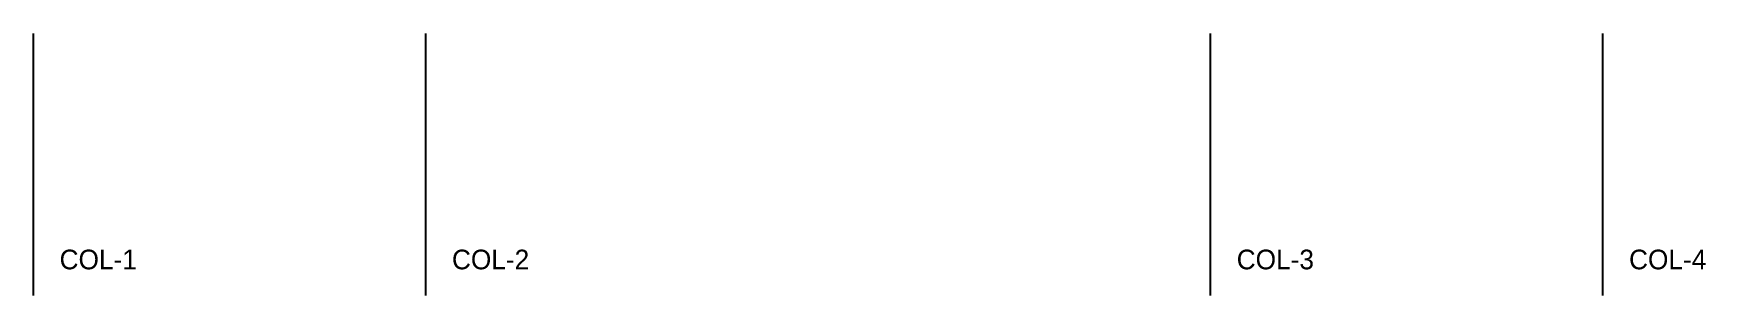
# Model space of a CAD drawing. Header units: metres. Extents: x 0 to 128, y 0 to 20.
import ezdxf

# ---------------------------------------------------------------- set-up
doc = ezdxf.new("R2010")
doc.units = ezdxf.units.M
doc.layers.add('NOTES', color=3, linetype='Continuous')
doc.layers.add('STRUCTURAL', color=1, linetype='Continuous')

msp = doc.modelspace()

# ---------------------------------------------------------------- linework, layer by layer
at = {"layer": 'STRUCTURAL'}
for p, q in [((0, 0), (0, 20)), ((30, 0), (30, 20)), ((90, 0), (90, 20)), ((120, 0), (120, 20))]:
    msp.add_line(p, q, dxfattribs=at)

# ---------------------------------------------------------------- texts
at = {"layer": 'NOTES'}
for s, p in [('COL-1', (2, 2)), ('COL-2', (32, 2)), ('COL-3', (92, 2)), ('COL-4', (122, 2))]:
    msp.add_text(s, height=1.5, dxfattribs=at).set_placement(p)

doc.saveas('drawing.dxf')
